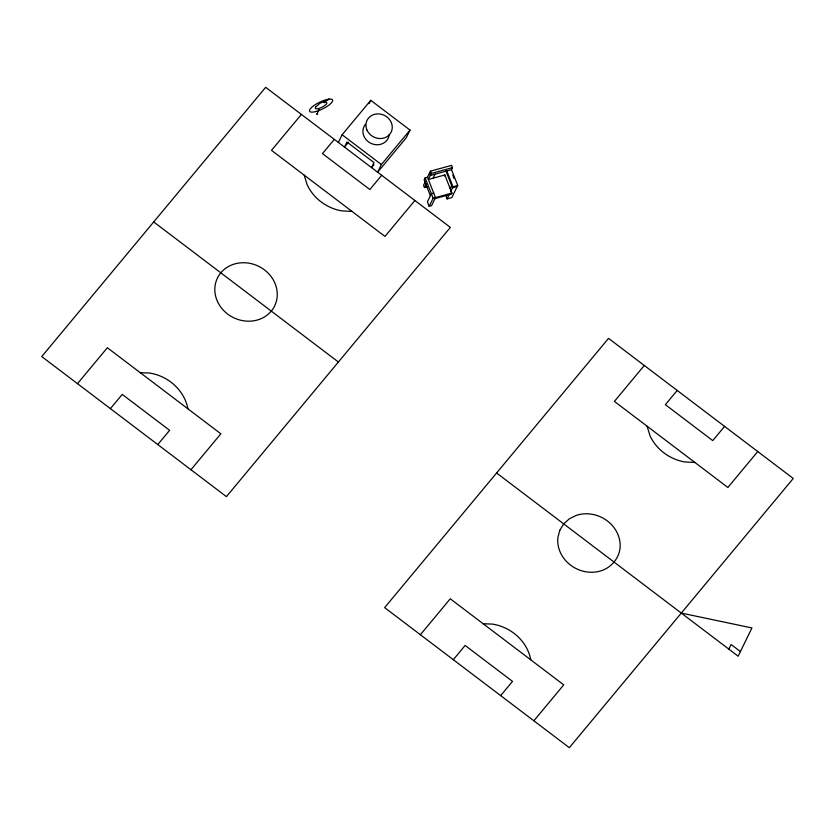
<?xml version="1.0" encoding="UTF-8"?>
<svg xmlns="http://www.w3.org/2000/svg" width="835" height="835" viewBox="0 0 835 835"><rect width="100%" height="100%" fill="white"/><g stroke="black" fill="none" stroke-linecap="round" stroke-linejoin="round"><path stroke-width="1.25" d="M318.459 109.834L319.001 110.512L319.314 109.782M317.049 113.873L318.626 110.648M338.373 142.451L342.12 134.769L370.771 100.315L410.027 130.093L406.269 137.775L377.629 172.229L381.376 164.537L410.027 130.093M369.164 103.613L370.771 100.315M447.216 194.607L446.224 196.622L447.122 198.887L451.818 197.592L457.726 185.485L451.495 169.641L452.486 167.626L451.589 165.361L430.442 171.175L427.489 177.229L425.14 177.865L424.149 179.89L430.38 195.734M425.516 181.258L423.554 185.297L424.441 187.562L427.969 186.591M424.441 187.562L426.403 183.523M430.442 171.175L431.33 173.429L428.376 179.483L444.825 174.974L451.944 193.083L451.453 194.085L435.004 198.605M433.073 178.199L435.045 174.16M427.489 177.229L435.494 197.592L431.559 205.671L429.2 206.318L433.146 198.239L425.14 177.865M444.335 175.976L444.825 174.974M450.169 188.553L451.641 185.527M447.122 198.887L449.574 193.845M450.566 191.82L453.019 186.779L446.798 170.935M728.819 649.119L731.084 644.474L740.426 651.561M77.488 383.662L107.36 347.736L220.847 433.803L190.964 469.74M301.393 114.405L271.5 150.342L384.987 236.42L414.859 200.494M110.397 408.628L122.244 394.402L169.62 430.328L157.784 444.564M334.303 139.372L322.467 153.609L369.853 189.545L381.689 175.308L450.357 227.402L226.431 496.637L41.75 356.566L265.655 87.31L381.689 175.308M348.56 142.159L344.469 147.075L346.922 142.034L373.996 162.564L371.533 167.605L373.986 164.652M420.381 634.725L450.263 598.789L563.74 684.867L533.868 720.793M644.286 365.469L614.403 401.405L727.88 487.473L757.762 451.547L793.25 478.465L569.334 747.69L384.643 607.619L608.548 338.363L757.762 451.547M453.301 659.692L465.137 645.455L512.513 681.391L500.676 695.628M677.206 390.436L665.37 404.672L712.746 440.609L724.582 426.372M431.33 173.429L452.486 167.626M451.495 169.641L430.349 175.454L429.451 173.189M453.019 186.779L457.726 185.485M457.236 186.497L452.528 187.791L445.859 170.81M433.709 193.073L431.361 193.71L427.426 201.788L429.2 206.318M433.146 198.239L451.944 193.083M140.249 372.681L149.715 373.057A43.42 39.026 26 0 1 187.906 408.826M483.152 623.735L492.608 624.11A43.42 39.026 26 0 1 530.799 659.88M352.046 211.432L341.64 210.858A43.524 39.12 26 0 1 307.123 184.671L304.18 175.131M694.939 462.486L684.543 461.912A43.524 39.12 26 0 1 650.016 435.734L647.073 426.184M681.287 613.067L751.938 627.951L738.161 656.206L496.595 472.996M342.12 134.769L381.376 164.537M153.703 221.933L338.384 362.004M452.789 175.183L454.115 178.575M389.162 134.759A13.423 12.066 26 0 1 371.335 143.526A13.423 12.066 26 0 1 365.427 124.352M316.58 113.675L317.519 114.082L316.58 113.675M559.805 530.256L557.895 537.51A31.824 28.599 26 0 0 601.607 570.66C611.251 567.32 618.683 558.761 619.998 548.553A31.824 28.599 26 0 0 576.275 515.393L569.324 518.817L563.698 523.889L559.805 530.256M315.807 106.88L315.421 107.684A6.398 1.837 -26.2 0 0 319.857 108.122L321.371 107.496A6.398 1.837 -26.2 0 0 326.756 103.519A6.398 1.837 -26.2 0 0 323.74 102.632L328.886 99.156L319.836 103.373L315.807 106.88M217.507 301.55A31.824 28.599 26 0 0 271.281 311.111A31.824 28.599 26 0 0 249.352 263.255A31.824 28.599 26 0 0 217.507 301.55M367.066 130.25A13.423 12.066 26 0 0 389.747 134.289A13.423 12.066 26 0 0 380.499 114.103A13.423 12.066 26 0 0 367.066 130.25M315.776 111.556A12.807 3.664 -26.2 0 0 332.674 100.273A12.807 3.664 -26.2 0 0 314.805 104.98A12.807 3.664 -26.2 0 0 315.776 111.556"/></g></svg>
